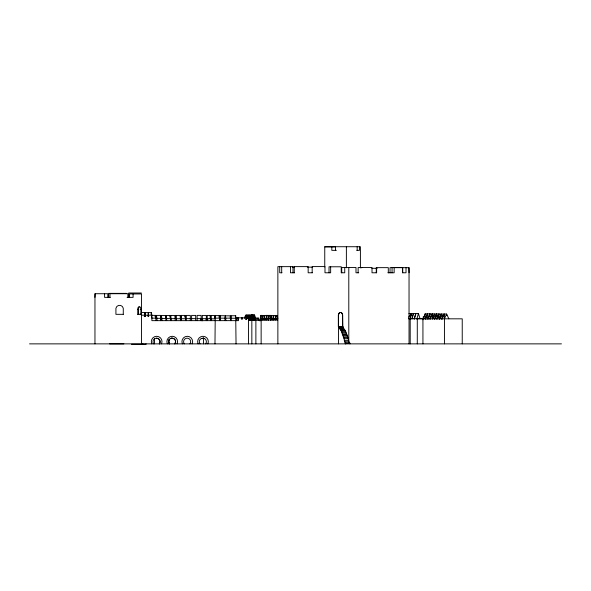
<?xml version="1.0" encoding="UTF-8"?>
<svg xmlns="http://www.w3.org/2000/svg" width="591" height="591" viewBox="0 0 591 591"><rect width="100%" height="100%" fill="white"/><g stroke="black" fill="none" stroke-linecap="round" stroke-linejoin="round"><path stroke-width="0.89" d="M422.934 319.775L423.319 318.822L425.335 318.822L427.227 313.814L425.121 313.814L425.335 319.243L427.744 318.822L429.731 313.851L427.618 313.851L427.744 319.184L430.085 318.822L432.087 313.851L430.012 313.851L430.085 319.258L430.396 318.822L432.39 318.822L434.437 313.887L432.413 313.887L432.39 319.11L434.636 313.961L436.675 313.961L434.614 319.206L436.852 313.961L438.914 313.961L436.845 319.243L439.209 314.013L441.374 314.013L439.216 319.258L441.795 314.05L443.9 314.05L441.58 319.206L442.105 319.206L444.439 314.028L446.626 314.028L448.865 318.822M444.439 314.028L444.395 318.822L446.626 314.028L446.678 315.631M210.078 318.638L210.307 315.424L207.219 315.424L207.219 320.64M175.623 341.406L174.906 343.866A3.531 3.531 0 0 0 174.493 339.108A3.531 3.531 0 0 0 169.72 339.108A3.531 3.531 0 0 0 169.307 343.866L168.568 341.406M214.976 343.866L215.242 315.601L219.32 315.601L219.734 320.64M210.544 318.822L210.921 315.513L214.334 315.513L214.976 318.822L211.297 318.822L210.921 315.513M184.887 317.072L185.086 315.409L181.023 315.409L180.58 320.64M148.341 316.584L148.046 312.617L144.987 312.617L144.61 316.584M230.556 318.231L230.918 315.749L235.706 315.749L236.045 343.866M235.462 317.404L235.706 315.749M225.311 320.64L224.972 315.734L220.229 315.734L219.859 320.64M230.556 320.64L230.143 315.83L225.437 315.83L225.082 320.64M248.397 320.159L277.8 319.953L277.475 320.145L276.861 315.535L275.362 315.535L275.857 320.145L275.029 315.557L273.426 315.557L273.825 320.145L273.271 315.505L271.638 315.505L272.082 320.145L271.528 315.409L268.188 315.395L268.499 320.145L267.959 315.38L266.356 315.38L266.873 320.145L266.127 315.424L264.502 315.424L265.012 320.145L264.266 315.446L262.692 315.446L262.943 320.145L262.426 315.395L260.875 315.395L260.417 320.145M262.456 316.931L262.692 315.446M219.039 317.293L219.32 315.601M262.168 316.909L262.426 315.395M264.243 316.909L264.502 315.424M264.014 316.931L264.266 315.446M170.326 317.862L170.755 315.491L174.81 315.491L175.342 320.64M175.342 318.726L175.948 315.424L180.107 315.424L180.55 320.64M155.869 318.327L156.416 315.402L160.442 315.402L161.025 320.64M151.052 314.338L151.385 312.609L148.371 312.609L148.666 316.584L148.075 316.584L148.075 315.202M169.883 317.086L170.186 315.55L170.755 315.491L171.324 320.64M155.086 316.761L155.367 315.365L151.385 315.365M276.869 317.064L277.179 315.513L277.8 318.615M166.005 320.64L165.399 315.446L161.299 315.446L160.686 320.64M165.561 317.855L166.034 315.55L170.186 315.55L170.799 320.64M410.198 319.17L411.247 313.452L408.942 313.452M410.198 343.866L410.198 318.675L411.58 313.459L413.301 313.459L411.905 319.11L413.552 313.518L415.636 313.518L414.188 319.243L416.012 313.503L418.428 313.503L420.031 318.675M250.355 316.776L250.88 315.047L251.301 315.047L252.394 320.071L251.456 315.047L252.734 315.018L253.812 320.071M423.791 318.675L417.01 318.675L416.825 319.133L418.428 313.503M245.102 317.973L244.622 317.973L245.59 315.232L246.698 315.232L247.703 318.084L246.196 315.232L246.853 318.519M245.354 317.293L246.085 315.232L247.068 317.973L246.558 317.973L245.59 315.232L247.068 317.973M423.319 318.822L425.121 313.814M425.742 318.822L427.618 313.851M428.076 318.822L430.012 313.851M430.396 318.822L432.413 313.887M244.622 317.973L246.085 315.232M408.61 317.234L411.247 313.452L411.698 315.217M436.675 313.961L432.612 318.822L434.614 318.822M438.914 313.961L434.828 318.822L436.845 318.822M441.374 314.013L437.2 318.822L439.216 318.822M443.9 314.05L439.564 318.822L441.58 318.822M170.821 338.421L172.099 338.178M201.627 338.421L204.131 338.421M137.755 314.338L140.865 314.235L140.865 309.352A2.534 1.197 -90 0 0 139.661 306.81A2.534 1.197 -90 0 0 138.464 309.352L138.464 314.338L137.755 314.338L137.755 309.352A2.534 1.197 -90 0 1 139.262 306.899M324.755 246.875L334.809 246.875M336.368 250.348L331.817 250.348L331.817 246.875M356.765 250.348L359.454 250.348L359.454 246.728M292.397 267.117L294.377 267.117M307.29 267.117L312.646 267.154M360.303 267.701L361.995 267.701M371.828 268.292L377.124 268.292M281.988 272.783L279.72 272.783L279.72 266.659M294.606 272.783L290.447 272.783L290.447 266.637M312.38 272.783L308.162 272.783L308.162 266.622L294.252 266.622L294.252 272.783M358.707 272.783L355.996 272.783L355.996 267.464L341.731 267.464L341.731 272.783M387.903 272.783L394.153 272.783L394.153 267.575M409.038 272.783L408.898 267.612M141.36 293.003L128.705 293.003L128.705 297.369M126.54 293.372L108.633 293.372L108.633 297.369M94.959 297.369L95.151 293.72M110.281 297.369L104.585 297.369L104.585 293.72M127.058 297.369L133.078 297.369L133.078 293.956M137.755 309.352L138.464 309.352M140.156 309.352L140.865 309.352M141.84 312.528L144.596 312.528L144.958 316.584M140.156 314.235L140.865 314.235M141.36 315.188L144.958 315.188M144.987 312.617L145.371 315.225L148.341 315.225M148.666 315.202L151.887 315.202L151.887 320.654L238.469 320.64L238.469 317.832M247.799 318.084L246.816 315.232L248.309 318.084L247.326 315.232L246.816 315.232L247.474 318.519M248.582 315.232L249.542 320.159L248.582 315.232L247.444 315.232L248.08 318.519M249.823 315.232L248.7 315.232L249.653 320.159L248.7 315.232L250.17 318.327L250.266 320.159L249.299 315.232L250.783 318.364L250.783 320.159L249.823 315.232L250.783 318.364L249.653 318.327M250.473 315.232L249.949 315.232L250.939 320.159L249.949 315.232L251.448 318.49L251.448 320.159L250.473 315.232L251.448 318.49L250.939 318.49M338.34 315.609L338.517 315.609A3.199 2.091 -90 0 1 340.608 312.41A3.199 2.091 -90 0 1 342.706 315.609L342.706 326.86L342.521 315.609A3.199 2.091 -90 0 0 340.431 312.41A3.199 2.091 -90 0 0 338.34 315.609L338.34 326.712L342.706 326.86M144.234 316.584L145.371 316.584L145.371 315.225M424.685 316.783L423.215 316.783L423.215 318.785M255.305 318.069L258.851 318.069L258.851 320.159M155.921 320.654L155.921 318.157L151.887 318.157L151.636 316.761M214.976 318.143L219.734 318.143M220.229 315.734L220.561 318.157L225.311 318.157M225.437 315.83L225.784 318.143L230.497 318.143M230.918 315.749L231.258 318.231L236.045 318.231M156.416 315.402L156.97 318.327L161.025 318.327M161.299 315.446L161.912 318.438L166.005 318.438M249.025 318.342L249.542 318.342L248.065 315.232L249.025 320.159L248.065 315.232M260.875 315.395L261.34 318.416L262.943 318.416M263.165 318.416L264.783 318.416M265.012 318.401L266.644 318.401M266.873 318.401L268.499 318.401M250.88 315.047L251.921 318.505L255.667 318.542L255.689 320.071L254.662 315.062L253.317 315.077L254.315 320.071M268.698 318.564L270.323 318.564L270.471 320.145L269.924 315.409M270.471 318.49L273.825 318.505M166.034 315.55L166.669 318.615L170.799 318.615M171.324 318.652L175.364 318.652M186.313 318.652L190.324 318.652M191.61 318.638L195.68 318.638M197.091 318.638L201.147 318.638M202.314 318.675L206.333 318.675M207.219 318.638L210.544 318.638L210.544 320.64M273.973 318.652L275.583 318.652M275.857 318.615L277.475 318.615M410.198 318.675L411.905 318.675M412.149 318.675L414.188 318.675M414.572 318.675L416.825 318.675M175.948 315.424L176.554 318.726L180.55 318.726M181.023 315.409L181.467 318.726L185.485 318.726L185.485 320.64M408.337 318.748L409.903 318.748M417.283 318.785L423.998 318.785M442.105 318.822L462.236 318.822L462.236 343.866M238.469 319.28L237.833 319.28L237.833 317.832M245.524 319.28L246.706 319.28L246.706 317.832M248.545 319.28L248.412 317.832M444.395 319.317L444.654 318.822M200.637 319.465L202.72 319.465M205.927 319.465L207.921 319.465M253.28 320.071L252.313 315.018M254.736 320.071L253.805 315.084L254.736 318.49M255.209 320.071L254.233 315.084M338.517 326.638L343.09 326.638L343.09 327.68M348.779 340.342L344.235 340.342L344.235 338.673M29.55 343.866L561.45 343.866M131.453 344.272L146.088 344.272L146.088 343.866M246.196 315.232L247.186 318.084L248.914 318.18L248.914 320.159L248.597 318.519M248.397 318.18L247.444 315.232L248.914 318.18L247.961 315.232L248.279 316.872M250.17 318.327L249.21 315.232L250.17 320.159M249.299 315.232L250.266 318.364M251.84 315.033L252.859 320.071L251.869 315.047M252.261 315.033L253.28 318.519M253.812 318.534L252.808 314.988L253.229 314.988L254.226 318.534M254.3 315.062L255.268 318.542M246.698 315.232L247.031 316.872M247.326 315.232L247.651 316.872M155.367 315.365L155.921 318.157M151.385 312.609L151.887 315.202M269.814 315.395L270.323 318.564M185.086 315.409L185.485 318.726M215.242 315.601L215.427 317.293M210.307 315.424L210.544 318.638M444.439 318.822L444.439 343.866M422.934 318.785L422.934 343.866M417.283 318.675L417.283 343.866M409.038 343.866L409.038 267.686L390.038 267.612L390.038 272.783M406.017 267.612L406.017 272.783L402.523 272.783L402.523 267.575L392.055 267.575L392.055 272.783M402.737 267.612L402.737 272.783M388.302 272.783L388.302 267.649L376.268 267.649L376.268 272.783M376.63 267.649L376.63 272.783L372.012 272.783L372.012 267.553L358.131 267.553L358.131 272.783M360.407 267.804L360.407 246.728L324.755 246.728L324.755 267.006M357.163 246.728L357.163 250.348M349.938 343.866L349.938 342.987L345.004 342.987L345.004 341.827M349.2 342.987L349.2 341.827L344.612 341.827L344.612 340.342M348.793 267.464L348.793 342.026M348.38 340.342L348.38 338.673L343.785 338.673L343.785 337.572M348.018 338.673L348.018 337.572L343.393 337.572L343.393 336.161M347.671 337.572L347.671 336.161L343.024 336.161L343.024 335.149M347.264 336.161L347.264 335.149L342.654 335.149L342.654 334.247M346.836 335.149L346.836 334.247L342.278 334.247L342.278 333.006M346.437 334.247L346.437 333.006L341.894 333.006L341.894 331.943M346.378 246.728L346.378 267.804M346.008 333.006L346.008 331.943L341.443 331.943L341.443 330.857M345.853 342.987L345.853 343.866M345.58 331.943L345.58 330.857L341.022 330.857L341.022 330.103M345.38 342.987L345.38 343.866M345.041 330.857L345.041 330.103L340.482 330.103L340.482 329.386M344.738 267.464L344.738 272.783L341.229 272.783L341.229 266.785L329.032 266.785L329.032 272.783M344.516 330.103L344.516 329.386L339.995 329.386L339.995 328.633M344.036 329.386L344.036 328.633L339.485 328.633L339.485 327.68M343.556 328.633L343.556 327.68L339.005 327.68L339.005 326.638M338.517 315.609L338.517 343.866M335.474 246.728L335.474 250.348M330.65 266.785L330.65 272.783L324.984 272.783L324.984 266.585L312.174 266.585L312.174 272.783M292.981 272.783L292.981 266.637L277.866 266.659L277.866 343.866M281.693 266.637L281.693 272.783M261.34 318.416L261.34 320.145M261.141 320.145L261.141 343.866M260.757 320.802L259.168 320.145M259.434 320.418L259.434 320.802M257.942 318.069L257.942 320.159M255.881 318.069L255.881 343.866M251.921 318.505L251.921 320.071M251.84 319.901L251.84 343.866M248.545 343.866L248.545 317.832L236.422 317.832L236.422 320.654M246.122 317.832L246.122 319.28M242.266 317.832L242.266 319.28L241.564 319.28L241.564 317.832M236.836 317.832L236.836 320.071M231.258 318.231L231.258 320.64M225.784 318.143L225.784 320.64M220.561 318.157L220.561 320.64M211.297 318.822L211.297 320.64M206.333 320.64L206.333 315.424L202.314 315.424L202.314 320.64M203.555 337.697L203.555 343.866M202.092 319.465L202.092 320.92M201.147 320.64L201.147 315.387L197.091 315.387L197.091 320.64M195.68 320.64L195.68 315.409L191.61 315.409L191.61 320.64M190.324 320.64L190.324 315.409L186.313 315.409L186.313 320.64M181.467 318.726L181.467 320.64M176.554 318.726L176.554 320.64M169.085 339.456L169.085 343.866M166.669 318.615L166.669 320.64M161.912 318.438L161.912 320.64M156.97 318.327L156.97 320.64M154.539 338.51L154.539 343.866M142.845 343.866L142.845 344.272M141.552 343.866L141.552 293.956L129.577 293.956L129.577 297.369M127.878 297.369L127.878 293.72L109.97 293.72L109.97 297.369M123.874 343.866L109.571 343.866M107.813 297.369L107.813 293.72L94.959 293.72L94.959 343.866M151.813 343.866A5.341 5.341 0 0 1 156.667 336.286A5.341 5.341 0 0 1 161.52 343.866M167.379 343.866A5.341 5.341 0 0 1 172.232 336.286A5.341 5.341 0 0 1 177.086 343.866M182.427 343.866A5.341 5.341 0 0 1 187.281 336.286A5.341 5.341 0 0 1 192.127 343.866M184.333 343.866A3.531 3.531 0 0 1 184.747 339.108A3.531 3.531 0 0 1 189.519 339.108A3.531 3.531 0 0 1 189.925 343.866M198.14 343.866A5.341 5.341 0 0 1 202.994 336.286A5.341 5.341 0 0 1 207.847 343.866M200.046 343.866A3.531 3.531 0 0 1 200.46 339.108A3.531 3.531 0 0 1 205.232 339.108A3.531 3.531 0 0 1 205.646 343.866M153.726 343.866A3.531 3.531 0 0 1 154.133 339.108A3.531 3.531 0 0 1 158.905 339.108A3.531 3.531 0 0 1 159.319 343.866M156.541 338.178A3.531 3.531 0 0 1 159.341 343.866M174.818 343.866A3.531 3.531 0 0 0 173.303 338.421L172.025 338.178A3.531 3.531 0 0 0 170.74 338.421M169.225 343.866A3.531 3.531 0 0 1 169.632 339.108M123.275 314.331L115.917 314.331L115.917 308.258A3.76 3.76 0 0 1 123.275 308.258L123.275 314.331"/></g></svg>
